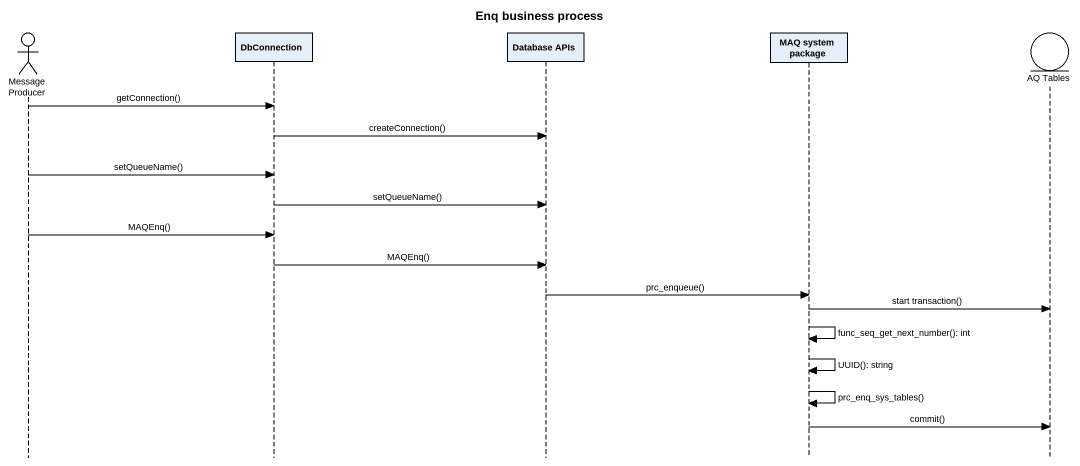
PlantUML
@startuml
title Enq business process
hide footbox
actor "Message Producer" as Message_Producer
participant DbConnection
participant "Database APIs" as Database_APIs
participant "MAQ system package" as MAQ_system_package
entity "AQ Tables" as AQ_Tables

Message_Producer -> DbConnection : getConnection()
DbConnection -> Database_APIs : createConnection()
Message_Producer -> DbConnection : setQueueName()
DbConnection -> Database_APIs : setQueueName()
Message_Producer -> DbConnection : MAQEnq()
DbConnection -> Database_APIs : MAQEnq()
Database_APIs -> MAQ_system_package : prc_enqueue()
MAQ_system_package -> AQ_Tables : start transaction()
MAQ_system_package -> MAQ_system_package : func_seq_get_next_number(): int
MAQ_system_package -> MAQ_system_package : UUID(): string
MAQ_system_package -> MAQ_system_package : prc_enq_sys_tables()
MAQ_system_package -> AQ_Tables : commit()
@enduml
